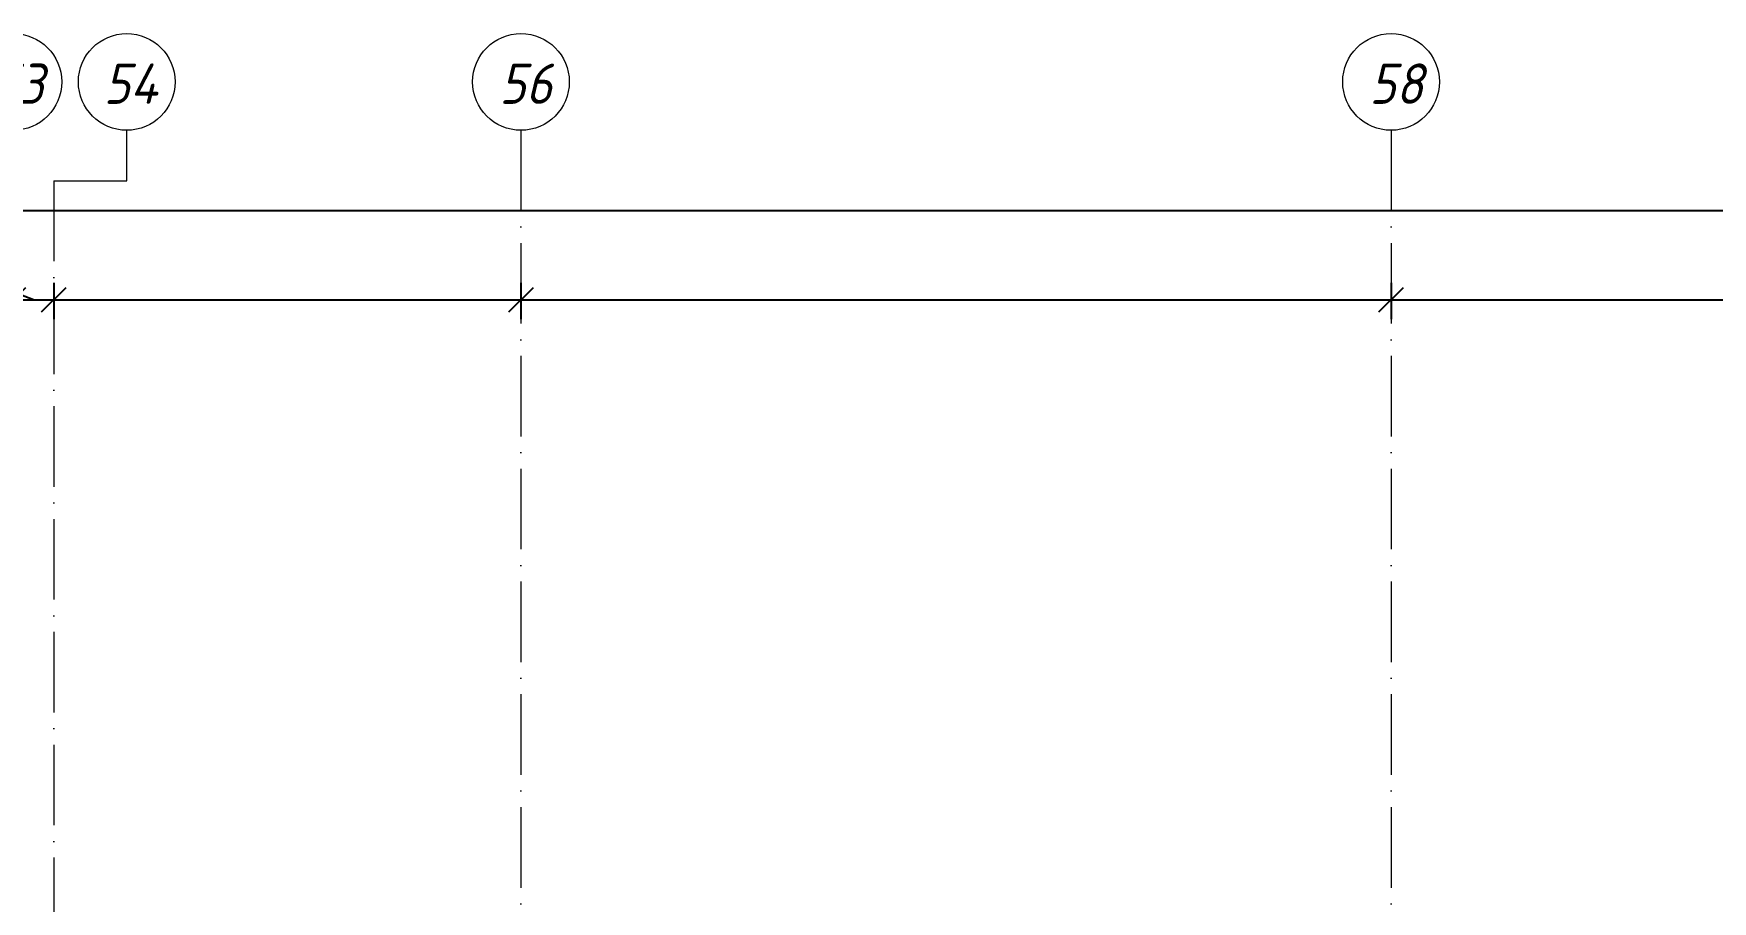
# Model space of a CAD drawing. Header units: millimetres. Extents: x -356862 to 418287, y 0 to 839748.
# Drawn here: x -101790 to -91371, y 545123 to 550509 of the extents above; entities that cross this region are included whole.
import ezdxf

# ---------------------------------------------------------------- set-up
doc = ezdxf.new("R2010")
doc.units = ezdxf.units.MM
doc.linetypes.add('50_200_ШТРИХ_1Т_ш5_п1_п1_', pattern=[700, 500, -100, 0, -100])
for name, color, linetype, lineweight in [('A-____-____-DIMS', 7, 'Continuous', 9), ('S-GRID-____-IDEN', 7, 'Continuous', 9), ('S-GRID-____-OTLN', 7, 'Continuous', 9), ('S-GRID-____-OTLN-1', 7, '50_200_ШТРИХ_1Т_ш5_п1_п1_', 9)]:
    doc.layers.add(name, color=color, linetype=linetype, lineweight=lineweight)
doc.styles.add('ISOCPEUR_I', font='isocpeui.ttf', dxfattribs={"width": 0.9, "height": 2.5})
doc.styles.add('ISOCPEUR_I_9', font='isocpeui.ttf', dxfattribs={"width": 0.9, "height": 250})
doc.dimstyles.new('ISO-2_5_0_9К_БОЛЬШОЙ_ОСИ', dxfattribs={"dimscale": 304.8, "dimtxt": 248.995294, "dimasz": 0.492126, "dimexe": 0.393701, "dimexo": 0, "dimgap": 0, "dimtad": 1, "dimdec": 0, "dimzin": 0, "dimdsep": 46, "dimtxsty": 'ISOCPEUR_I', "dimblk1": 'OBLIQUE', "dimblk2": 'OBLIQUE', "dimsah": 1, "dimcen": 0.09, "dimdle": 0.393701, "dimazin": 0, "dimtfac": 1, "dimtdec": 4, "dimtix": 1, "dimtmove": 0, "dimatfit": 3, "dimfxl": 1, "dimtvp": 1, "dimtolj": 1, "dimtzin": 0, "dimarcsym": 2})
doc.dimstyles.new('ISO-2_5_0_9К_БОЛЬШОЙ_ОСИ_1', dxfattribs={"dimscale": 304.8, "dimtxt": 248.995294, "dimasz": 0.492126, "dimexe": 0.393701, "dimexo": 0, "dimgap": 0, "dimtad": 1, "dimdec": 0, "dimzin": 0, "dimdsep": 46, "dimtxsty": 'ISOCPEUR_I', "dimblk1": 'OBLIQUE', "dimblk2": 'OBLIQUE', "dimsah": 1, "dimcen": 0.09, "dimdle": 0.393701, "dimazin": 0, "dimtfac": 1, "dimtdec": 4, "dimtix": 1, "dimtmove": 1, "dimatfit": 3, "dimfxl": 1, "dimtvp": 1, "dimtolj": 1, "dimtzin": 0, "dimarcsym": 2})
doc.dimstyles.new('ISO-2_5_0_9К_БОЛЬШОЙ_ОСИ_2', dxfattribs={"dimscale": 304.8, "dimtxt": 248.995294, "dimasz": 0.492126, "dimexe": 0.393701, "dimexo": 0, "dimgap": 0, "dimtad": 1, "dimdec": 0, "dimzin": 0, "dimdsep": 46, "dimtxsty": 'ISOCPEUR_I_9', "dimblk1": 'OBLIQUE', "dimblk2": 'OBLIQUE', "dimsah": 1, "dimcen": 0.09, "dimdle": 0.393701, "dimazin": 0, "dimtfac": 1, "dimtdec": 4, "dimtix": 1, "dimtmove": 2, "dimatfit": 3, "dimfxl": 1, "dimtvp": 1, "dimtolj": 1, "dimtzin": 0, "dimarcsym": 2})

# ---------------------------------------------------------------- blocks, each defined once
blk = doc.blocks.new('Ось сетки - Круг_Ø6_00__ISO-2_5_0_9K_-25732049-АР1_План отверстий 1 этажа в осях 1-64_Ю-ЯЯ')
at = {"layer": 'S-GRID-____-IDEN'}
blk.add_circle((0, 0), 3, dxfattribs=at)
blk = doc.blocks.new('_Oblique')
at = {"color": 0, "linetype": 'ByBlock', "lineweight": -2}
blk.add_line((-0.5, -0.5), (0.5, 0.5), dxfattribs=at)
blk = doc.blocks.new('*D13456')
at = {"layer": 'A-____-____-DIMS', "color": 0, "lineweight": -2, "transparency": 16777216}
for p, q in [((-102207, 549016), (-102211, 549016)), ((-101790, 548856), (-102207, 549016)), ((-101915, 548962), (-101915, 548736)), ((-101665, 548962), (-101665, 548736)), ((-102035, 548856), (-101545, 548856))]:
    blk.add_line(p, q, dxfattribs=at)
at = {"layer": 'Defpoints', "color": 0, "transparency": 16777216}
for p in [(-101915, 548962), (-101665, 548962), (-101665, 548856)]:
    blk.add_point(p, dxfattribs=at)
at = {"layer": 'A-____-____-DIMS', "color": 0, "lineweight": -2, "transparency": 16777216, "xscale": 150, "yscale": 150, "zscale": 150, "rotation": 180}
blk.add_blockref('_Oblique', (-101915, 548856), dxfattribs=at)
at = {"layer": 'A-____-____-DIMS', "color": 0, "lineweight": -2, "transparency": 16777216, "xscale": 150, "yscale": 150, "zscale": 150}
blk.add_blockref('_Oblique', (-101665, 548856), dxfattribs=at)
at = {"layer": 'A-____-____-DIMS', "color": 0, "transparency": 16777216, "insert": (-102776, 549020), "char_height": 2.5, "width": 568.86, "attachment_point": 1, "line_spacing_factor": 1.149209, "style": 'ISOCPEUR_I'}
blk.add_mtext('\\A1;250', dxfattribs=at)
blk = doc.blocks.new('*D13457')
at = {"layer": 'A-____-____-DIMS', "color": 0, "lineweight": -2, "transparency": 16777216}
for p, q in [((-101665, 548962), (-101665, 548736)), ((-98765, 548962), (-98765, 548736)), ((-101785, 548856), (-98645, 548856))]:
    blk.add_line(p, q, dxfattribs=at)
at = {"layer": 'Defpoints', "color": 0, "transparency": 16777216}
for p in [(-101665, 548962), (-98765, 548962), (-98765, 548856)]:
    blk.add_point(p, dxfattribs=at)
at = {"layer": 'A-____-____-DIMS', "color": 0, "lineweight": -2, "transparency": 16777216, "xscale": 150, "yscale": 150, "zscale": 150, "rotation": 180}
blk.add_blockref('_Oblique', (-101665, 548856), dxfattribs=at)
at = {"layer": 'A-____-____-DIMS', "color": 0, "lineweight": -2, "transparency": 16777216, "xscale": 150, "yscale": 150, "zscale": 150}
blk.add_blockref('_Oblique', (-98765, 548856), dxfattribs=at)
at = {"layer": 'A-____-____-DIMS', "color": 0, "transparency": 16777216, "insert": (-100215, 548858), "char_height": 2.5, "width": 758.48, "attachment_point": 5, "style": 'ISOCPEUR_I'}
blk.add_mtext('\\A1;2900', dxfattribs=at)
blk = doc.blocks.new('*D13458')
at = {"layer": 'A-____-____-DIMS', "color": 0, "lineweight": -2, "transparency": 16777216}
for p, q in [((-98765, 548962), (-98765, 548736)), ((-93365, 548962), (-93365, 548736)), ((-98885, 548856), (-93245, 548856))]:
    blk.add_line(p, q, dxfattribs=at)
at = {"layer": 'Defpoints', "color": 0, "transparency": 16777216}
for p in [(-98765, 548962), (-93365, 548962), (-93365, 548856)]:
    blk.add_point(p, dxfattribs=at)
at = {"layer": 'A-____-____-DIMS', "color": 0, "lineweight": -2, "transparency": 16777216, "xscale": 150, "yscale": 150, "zscale": 150, "rotation": 180}
blk.add_blockref('_Oblique', (-98765, 548856), dxfattribs=at)
at = {"layer": 'A-____-____-DIMS', "color": 0, "lineweight": -2, "transparency": 16777216, "xscale": 150, "yscale": 150, "zscale": 150}
blk.add_blockref('_Oblique', (-93365, 548856), dxfattribs=at)
at = {"layer": 'A-____-____-DIMS', "color": 0, "transparency": 16777216, "insert": (-96065, 548858), "char_height": 2.5, "width": 781.46, "attachment_point": 5, "style": 'ISOCPEUR_I'}
blk.add_mtext('\\A1;5400', dxfattribs=at)
blk = doc.blocks.new('*D13459')
at = {"layer": 'A-____-____-DIMS', "color": 0, "lineweight": -2, "transparency": 16777216}
for p, q in [((-93365, 548962), (-93365, 548736)), ((-87415, 548962), (-87415, 548736)), ((-93485, 548856), (-91145, 548856)), ((-87295, 548856), (-90504, 548856))]:
    blk.add_line(p, q, dxfattribs=at)
at = {"layer": 'Defpoints', "color": 0, "transparency": 16777216}
for p in [(-93365, 548962), (-87415, 548962), (-87415, 548856)]:
    blk.add_point(p, dxfattribs=at)
at = {"layer": 'A-____-____-DIMS', "color": 0, "lineweight": -2, "transparency": 16777216, "xscale": 150, "yscale": 150, "zscale": 150, "rotation": 180}
blk.add_blockref('_Oblique', (-93365, 548856), dxfattribs=at)
at = {"layer": 'A-____-____-DIMS', "color": 0, "lineweight": -2, "transparency": 16777216, "xscale": 150, "yscale": 150, "zscale": 150}
blk.add_blockref('_Oblique', (-87415, 548856), dxfattribs=at)
at = {"layer": 'A-____-____-DIMS', "color": 0, "transparency": 16777216, "insert": (-91203, 549183), "char_height": 250, "width": 758.48, "attachment_point": 1, "line_spacing_factor": 1.149209, "style": 'ISOCPEUR_I_9'}
blk.add_mtext('\\A1;5950', dxfattribs=at)
blk = doc.blocks.new('*D13463')
at = {"layer": 'A-____-____-DIMS', "color": 0, "lineweight": -2, "transparency": 16777216}
for p, q in [((-178865, 549515), (-178865, 549289)), ((-75365, 549515), (-75365, 549289)), ((-178985, 549409), (-127632, 549409)), ((-75245, 549409), (-126753, 549409))]:
    blk.add_line(p, q, dxfattribs=at)
at = {"layer": 'Defpoints', "color": 0, "transparency": 16777216}
for p in [(-178865, 549515), (-75365, 549515), (-75365, 549409)]:
    blk.add_point(p, dxfattribs=at)
at = {"layer": 'A-____-____-DIMS', "color": 0, "lineweight": -2, "transparency": 16777216, "xscale": 150, "yscale": 150, "zscale": 150, "rotation": 180}
blk.add_blockref('_Oblique', (-178865, 549409), dxfattribs=at)
at = {"layer": 'A-____-____-DIMS', "color": 0, "lineweight": -2, "transparency": 16777216, "xscale": 150, "yscale": 150, "zscale": 150}
blk.add_blockref('_Oblique', (-75365, 549409), dxfattribs=at)
at = {"layer": 'A-____-____-DIMS', "color": 0, "transparency": 16777216, "insert": (-127732, 549735), "char_height": 250, "width": 1080.26, "attachment_point": 1, "line_spacing_factor": 1.149209, "style": 'ISOCPEUR_I_9'}
blk.add_mtext('\\A1;103500', dxfattribs=at)

msp = doc.modelspace()

# ---------------------------------------------------------------- linework, layer by layer
at = {"layer": 'S-GRID-____-OTLN'}
for p, q in [((-101211.8039, 549595.9184), (-101211.8039, 549908.7924)), ((-101665.0675, 549595.9184), (-101211.8039, 549595.9184))]:
    msp.add_line(p, q, dxfattribs=at)
at = {"layer": 'S-GRID-____-OTLN-1'}
for p, q in [((-98765.0675, 549908.7924), (-98765.0675, 498597.5699)), ((-93365.0675, 549908.7924), (-93365.0675, 498597.5699)), ((-101665.0675, 549595.9184), (-101665.0675, 498846.9195))]:
    msp.add_line(p, q, dxfattribs=at)

# ---------------------------------------------------------------- block references
at = {"layer": 'S-GRID-____-IDEN', "xscale": 99.99999999999993, "yscale": 99.99999999999993, "zscale": 99.99999999999993, "rotation": 180}
for p in [(-101915.0675, 550208.7924), (-101211.8039, 550208.7924), (-98765.0675, 550208.7924), (-93365.0675, 550208.7924)]:
    msp.add_blockref('Ось сетки - Круг_Ø6_00__ISO-2_5_0_9K_-25732049-АР1_План отверстий 1 этажа в осях 1-64_Ю-ЯЯ', p, dxfattribs=at)

# ---------------------------------------------------------------- texts
at = {"layer": 'S-GRID-____-IDEN', "char_height": 250, "attachment_point": 1, "style": 'ISOCPEUR_I_9'}
for s, insert, width in [('53', (-102049.4392, 550322.7261), 404.0505), ('54', (-101355.1756, 550322.7261), 425.696062), ('56', (-98899.4392, 550322.7261), 404.0505), ('58', (-93499.4392, 550322.7261), 404.0505)]:
    msp.add_mtext(s, dxfattribs=dict(at, insert=insert, width=width))

# ---------------------------------------------------------------- dimensions: what is measured, and where the dimension line sits
at = {"layer": 'A-____-____-DIMS'}
for base, p1, p2, dimstyle, override, picture, middle in [((-75365.0675, 549408.6096), (-178865.0675, 549514.6756), (-75365.0675, 549514.6756), 'ISO-2_5_0_9К_БОЛЬШОЙ_ОСИ_2', {"dimpost": '<>', "dimfxl": 103500}, '*D13463', (-127192.2172, 549568.5568)), ((-87415.0675, 548856.3903), (-93365.0675, 548962.4563), (-87415.0675, 548962.4563), 'ISO-2_5_0_9К_БОЛЬШОЙ_ОСИ_2', {"dimpost": '<>', "dimfxl": 5950}, '*D13459', (-90824.2377, 549016.3375)), ((-101665.0675, 548856.3903), (-101915.0675, 548962.4563), (-101665.0675, 548962.4563), 'ISO-2_5_0_9К_БОЛЬШОЙ_ОСИ_1', {"dimpost": '<>', "dimfxl": 250}, '*D13456', (-102206.695, 549016.3375))]:
    dim = msp.add_linear_dim(base=base, p1=p1, p2=p2, dimstyle=dimstyle, override=override, dxfattribs=at)
    dim.commit()
    dim.dimension.update_dxf_attribs({"geometry": picture, "text_midpoint": middle, "dimtype": 160})
for base, p1, p2, override, picture, middle in [((-98765.0675, 548856.3903), (-101665.0675, 548962.4563), (-98765.0675, 548962.4563), {"dimpost": '<>', "dimfxl": 2900}, '*D13457', (-100215.0675, 548857.6403)), ((-93365.0675, 548856.3903), (-98765.0675, 548962.4563), (-93365.0675, 548962.4563), {"dimpost": '<>', "dimfxl": 5400}, '*D13458', (-96065.0675, 548857.6403))]:
    dim = msp.add_linear_dim(base=base, p1=p1, p2=p2, dimstyle='ISO-2_5_0_9К_БОЛЬШОЙ_ОСИ', override=override, dxfattribs=at)
    dim.commit()
    dim.dimension.update_dxf_attribs({"geometry": picture, "text_midpoint": middle})

doc.saveas('drawing.dxf')
